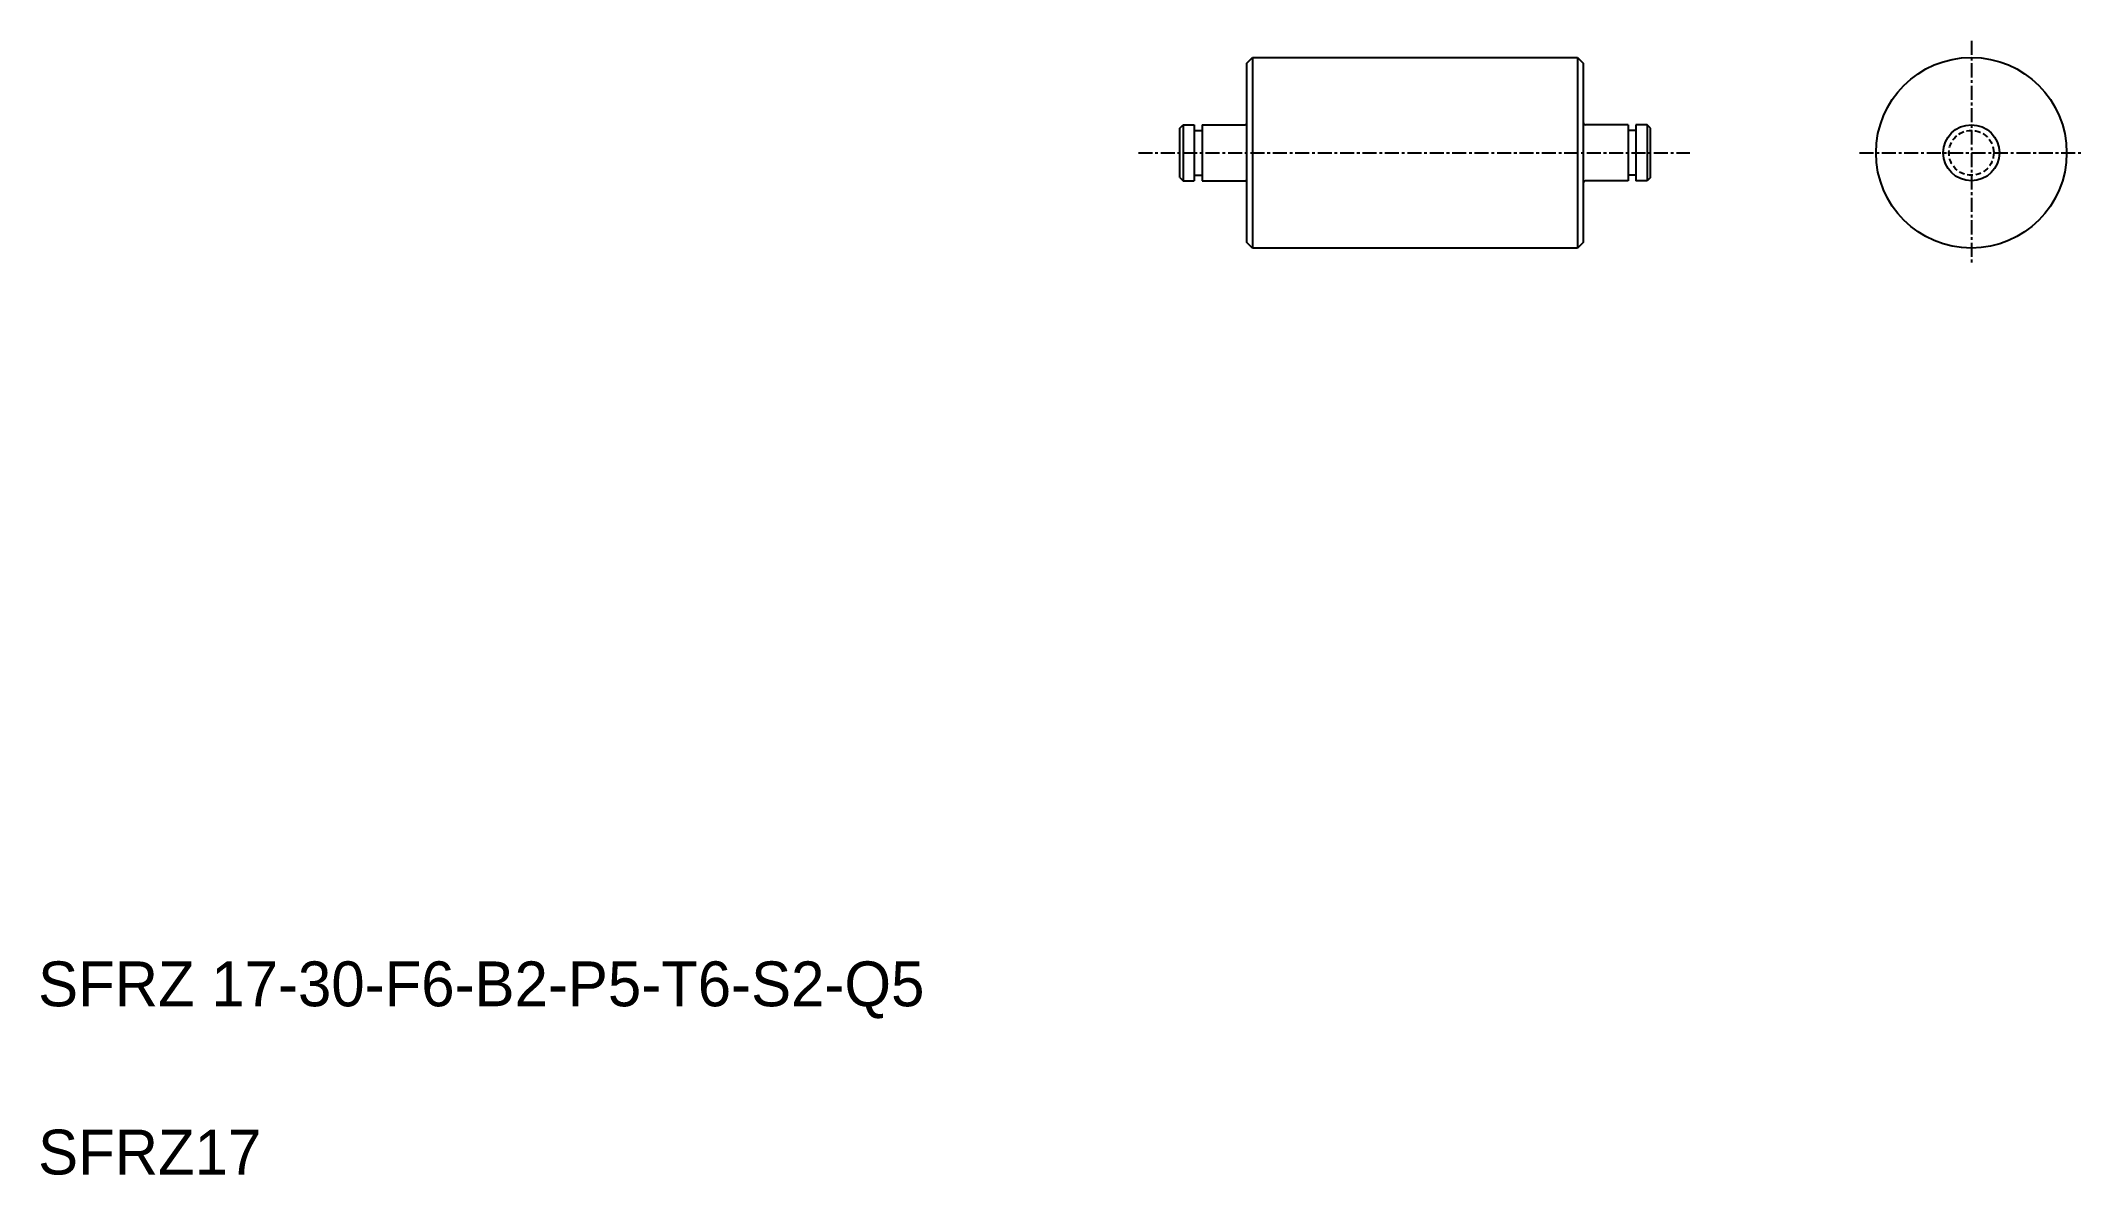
# Model space of a CAD drawing. Extents: x 18 to 200, y 42 to 143.
import ezdxf

# ---------------------------------------------------------------- set-up
doc = ezdxf.new("R2010")
doc.units = 0
doc.linetypes.add('CENTER', pattern=[2, 1.25, -0.25, 0.25, -0.25])
doc.linetypes.add('DASHED', pattern=[0.75, 0.5, -0.25])
doc.layers.get('0').update_dxf_attribs({"linetype": 'CONTINUOUS'})
doc.layers.add('CENTER', color=1, linetype='CENTER')

msp = doc.modelspace()

# ---------------------------------------------------------------- linework, layer by layer
for p, q in [((125.9, 141.2), (126.4, 141.7)), ((125.9, 125.2), (125.9, 141.2)), ((126.4, 141.7), (126.4, 124.7)), ((126.4, 141.7), (155.4, 141.7)), ((155.4, 141.7), (155.4, 124.7)), ((155.4, 141.7), (155.9, 141.2)), ((155.9, 141.2), (155.9, 125.2)), ((126.4, 136.95), (126.4, 136.95)), ((119.9, 131), (119.9, 135.4)), ((161.9, 131), (161.9, 135.4)), ((126.4, 133.2), (126.4, 133.2)), ((126.4, 124.7), (125.9, 125.2)), ((155.4, 124.7), (126.4, 124.7)), ((155.9, 125.2), (155.4, 124.7))]:
    msp.add_line(p, q)
at = {"linetype": 'CONTINUOUS'}
for p, q in [((119.9, 135.4), (120.2, 135.7)), ((121.2, 135.7), (121.2, 130.7)), ((121.2, 135.2), (121.9, 135.2)), ((121.9, 135.7), (121.9, 130.7)), ((159.9, 135.7), (159.9, 130.7)), ((160.6, 135.2), (159.9, 135.2)), ((160.6, 135.7), (160.6, 130.7)), ((161.9, 135.4), (161.6, 135.7)), ((121.2, 131.2), (121.9, 131.2)), ((160.6, 131.2), (159.9, 131.2)), ((119.9, 131), (120.2, 130.7)), ((161.9, 131), (161.6, 130.7))]:
    msp.add_line(p, q, dxfattribs=at)
at = {"color": 7, "linetype": 'CONTINUOUS'}
for p, q in [((120.2, 135.7), (120.2, 130.7)), ((120.2, 135.7), (121.2, 135.7)), ((121.9, 135.7), (125.7, 135.7)), ((159.9, 135.7), (156.1, 135.7)), ((161.6, 135.7), (160.6, 135.7)), ((161.6, 135.7), (161.6, 130.7)), ((120.2, 130.7), (121.2, 130.7)), ((121.9, 130.7), (125.7, 130.7)), ((159.9, 130.7), (156.1, 130.7)), ((161.6, 130.7), (160.6, 130.7))]:
    msp.add_line(p, q, dxfattribs=at)
at = {"linetype": 'CONTINUOUS'}
msp.add_circle((190.52, 133.2), 8.5, dxfattribs=at)
at = {"color": 7, "linetype": 'CONTINUOUS'}
msp.add_circle((190.52, 133.2), 2.5, dxfattribs=at)
at = {"color": 3, "linetype": 'DASHED'}
msp.add_circle((190.52, 133.2), 2, dxfattribs=at)
at = {"linetype": 'CONTINUOUS'}
for centre, start, end in [((125.7, 135.9), 270, 0), ((156.1, 135.9), 180, 270), ((125.7, 130.5), 0, 90), ((156.1, 130.5), 90, 180)]:
    msp.add_arc(centre, 0.2, start, end, dxfattribs=at)
at = {"layer": 'CENTER', "color": 1, "linetype": 'CENTER'}
for p, q in [((190.52, 143.18), (190.52, 123.22)), ((116.21, 133.2), (165.41, 133.2)), ((180.54, 133.2), (200.5, 133.2))]:
    msp.add_line(p, q, dxfattribs=at)

# ---------------------------------------------------------------- texts
for s, p in [('SFRZ 17-30-F6-B2-P5-T6-S2-Q5', (18.06, 57.1)), ('SFRZ17', (18.06, 42.1))]:
    msp.add_text(s, height=4).set_placement(p)

doc.saveas('drawing.dxf')
